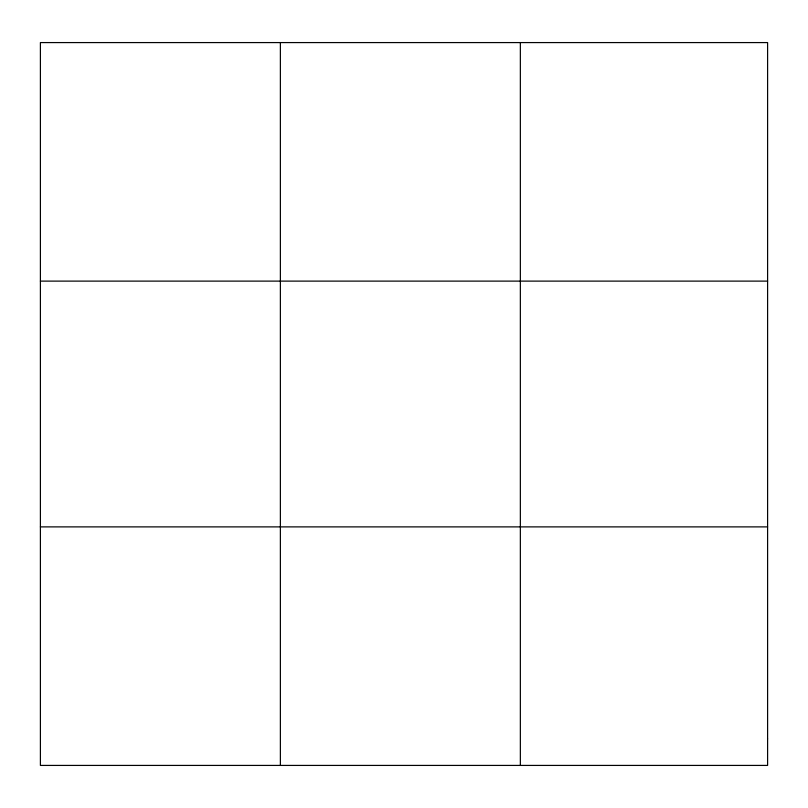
<?xml version="1.0" encoding="UTF-8"?>
<svg xmlns="http://www.w3.org/2000/svg" width="808" height="808" viewBox="0 0 808 808"><rect width="100%" height="100%" fill="white"/><g stroke="black" fill="none" stroke-linecap="round" stroke-linejoin="round"><path stroke-width="1.21" d="M280.376 765.418L280.376 42.582M520.352 765.418L520.352 42.582M40.4 281.113L767.6 281.113M40.4 526.887L767.6 526.887M767.6 738.916L767.6 765.418L40.4 765.418L40.4 42.582L767.6 42.582L767.6 738.916"/></g></svg>
